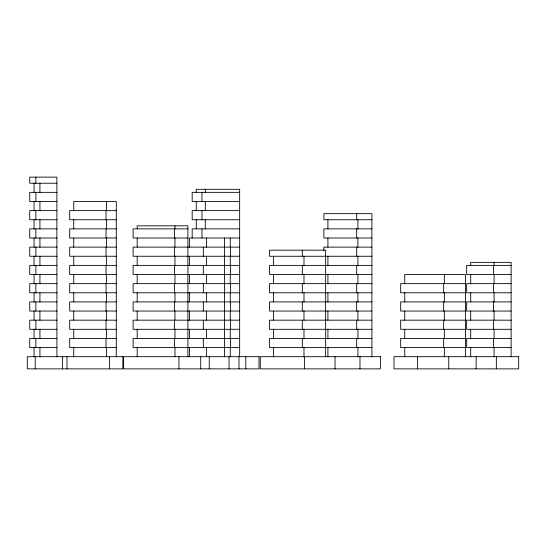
<?xml version="1.0" encoding="UTF-8"?>
<svg xmlns="http://www.w3.org/2000/svg" width="546" height="546" viewBox="0 0 546 546"><rect width="100%" height="100%" fill="white"/><g stroke="black" fill="none" stroke-linecap="round" stroke-linejoin="round"><path stroke-width="0.82" d="M56.927 183.217L29.737 183.217L29.737 177.129L56.886 177.129L56.927 356.695M56.927 192.349L29.737 192.349L29.737 201.481L56.927 201.481M239.66 192.349L192.178 192.349L192.178 201.481L239.66 201.481M56.927 210.613L29.737 210.613L29.737 219.738L56.927 219.738M116.284 210.613L69.69 210.613L69.69 219.738L116.284 219.738M239.66 210.613L192.178 210.613L192.178 219.738L239.66 219.738M371.901 219.738L323.86 219.738L323.86 213.65L371.901 213.65L371.901 356.695M56.927 228.87L29.737 228.87L29.737 238.001L56.927 238.001M116.284 228.87L69.69 228.87L69.69 238.001L116.284 238.001M187.906 228.87L133.122 228.87L133.122 238.001L187.906 238.001M239.66 228.87L192.178 228.87L192.178 238.001M371.901 228.87L323.86 228.87L323.86 238.001L371.901 238.001M239.66 238.001L189.517 238.001L189.517 247.133M56.927 247.133L29.737 247.133L29.737 256.258L56.927 256.258M116.284 247.133L69.69 247.133L69.69 256.258L116.284 256.258M239.66 247.133L133.122 247.133L133.122 256.258L239.66 256.258M371.901 247.133L323.86 247.133L323.86 250.45M371.901 256.258L269.54 256.258L269.54 250.177L325.641 250.177L325.641 356.695M56.927 265.39L29.737 265.39L29.737 274.522L56.927 274.522M116.284 265.39L69.69 265.39L69.69 274.522L116.284 274.522M239.66 265.39L133.122 265.39L133.122 274.522L239.66 274.522M371.901 265.39L269.54 265.39L269.54 274.522L371.901 274.522M511.117 265.39L466.653 265.39L466.653 274.522L511.117 274.522M56.927 283.654L29.737 283.654L29.737 292.786L56.927 292.786M116.284 283.654L69.69 283.654L69.69 292.786L116.284 292.786M239.66 283.654L133.122 283.654L133.122 292.786L239.66 292.786M371.901 283.654L269.54 283.654L269.54 292.786L371.901 292.786M465.41 283.654L400.682 283.654L400.682 292.786L465.41 292.786M511.117 283.654L466.653 283.654L466.653 292.786L511.117 292.786M56.927 301.911L29.737 301.911L29.737 311.043L56.927 311.043M116.284 301.911L69.69 301.911L69.69 311.043L116.284 311.043M239.66 301.911L133.122 301.911L133.122 311.043L239.66 311.043M371.901 301.911L269.54 301.911L269.54 311.043L371.901 311.043M465.41 301.911L400.682 301.911L400.682 311.043L465.41 311.043M511.117 301.911L466.653 301.911L466.653 311.043L511.117 311.043M56.927 320.174L29.737 320.174L29.737 329.306L56.927 329.306M116.284 320.174L69.69 320.174L69.69 329.306L116.284 329.306M239.66 320.174L133.122 320.174L133.122 329.306L239.66 329.306M371.901 320.174L269.54 320.174L269.54 329.306L371.901 329.306M465.41 320.174L400.682 320.174L400.682 329.306L465.41 329.306M511.117 320.174L466.653 320.174L466.653 329.306L511.117 329.306M56.927 338.431L29.737 338.431L29.737 347.563L56.927 347.563M116.284 338.431L69.69 338.431L69.69 347.563L116.284 347.563M239.66 338.431L133.122 338.431L133.122 347.563L239.66 347.563M371.901 338.431L269.54 338.431L269.54 347.563L371.901 347.563M465.41 338.431L400.682 338.431L400.682 347.563L465.41 347.563M511.117 338.431L466.653 338.431L466.653 347.563L511.117 347.563M511.117 356.695L511.117 262.346L470.713 262.346L470.713 265.39M496.341 356.695L496.341 368.871M494.069 262.346L494.069 265.39M494.069 274.522L494.069 283.654M494.069 292.786L494.069 301.911M494.069 311.043L494.069 320.174M494.069 329.306L494.069 338.431M494.069 347.563L494.069 356.695M493.557 265.39L493.557 274.522M493.557 283.654L493.557 292.786M493.557 301.911L493.557 311.043M493.557 320.174L493.557 329.306M493.557 338.431L493.557 347.563M476.132 356.695L476.132 368.871M470.713 274.522L470.713 283.654M470.713 292.786L470.713 301.911M470.713 311.043L470.713 320.174M470.713 329.306L470.713 338.431M470.713 347.563L470.713 356.695M465.41 356.695L465.41 274.522L404.743 274.522L404.743 283.654M448.757 356.695L448.757 368.871M444.355 274.522L444.355 283.654M444.355 292.786L444.355 301.911M444.355 311.043L444.355 320.174M444.355 329.306L444.355 338.431M444.355 347.563L444.355 356.695M443.659 283.654L443.659 292.786M443.659 301.911L443.659 311.043M443.659 320.174L443.659 329.306M443.659 338.431L443.659 347.563M417.485 356.695L417.485 368.871M404.743 292.786L404.743 301.911M404.743 311.043L404.743 320.174M404.743 329.306L404.743 338.431M404.743 347.563L404.743 356.695M359.978 356.695L359.978 368.871M357.923 219.738L357.923 228.87M357.923 238.001L357.923 247.133M357.923 256.258L357.923 265.39M357.923 274.522L357.923 283.654M357.923 292.786L357.923 301.911M357.923 311.043L357.923 320.174M357.923 329.306L357.923 338.431M357.923 347.563L357.923 356.695M356.688 213.65L356.688 219.738M356.688 228.87L356.688 238.001M356.688 247.133L356.688 256.258M356.688 265.39L356.688 274.522M356.688 283.654L356.688 292.786M356.688 301.911L356.688 311.043M356.688 320.174L356.688 329.306M356.688 338.431L356.688 347.563M335.032 356.695L335.032 368.871M327.914 219.738L327.914 228.87M327.914 238.001L327.914 247.133M327.914 256.258L327.914 265.39M327.914 274.522L327.914 283.654M327.914 292.786L327.914 301.911M327.914 311.043L327.914 320.174M327.914 329.306L327.914 338.431M327.914 347.563L327.914 356.695M304.491 356.695L304.491 368.871M303.986 256.258L303.986 265.39M303.986 274.522L303.986 283.654M303.986 292.786L303.986 301.911M303.986 311.043L303.986 320.174M303.986 329.306L303.986 338.431M303.986 347.563L303.986 356.695M302.32 250.177L302.32 256.258M302.32 265.39L302.32 274.522M302.32 283.654L302.32 292.786M302.32 301.911L302.32 311.043M302.32 320.174L302.32 329.306M302.32 338.431L302.32 347.563M273.601 256.258L273.601 265.39M273.601 274.522L273.601 283.654M273.601 292.786L273.601 301.911M273.601 311.043L273.601 320.174M273.601 329.306L273.601 338.431M273.601 347.563L273.601 356.695M245.802 356.695L245.802 368.871M239.66 356.695L239.66 189.305L196.239 189.305L196.239 192.349M238.977 356.695L238.977 368.871M230.528 247.133L230.528 256.258M230.528 265.39L230.528 274.522M230.528 283.654L230.528 292.786M230.528 301.911L230.528 311.043M230.528 320.174L230.528 329.306M230.528 338.431L230.528 347.563M230.269 238.001L230.269 247.133M230.269 256.258L230.269 265.39M230.269 274.522L230.269 283.654M230.269 292.786L230.269 301.911M230.269 311.043L230.269 320.174M230.269 329.306L230.269 338.431M230.269 347.563L230.269 356.695M229.047 356.695L229.047 368.871M224.495 238.001L224.495 356.695M209.248 356.695L209.248 368.871M206.6 238.001L206.6 247.133M206.6 256.258L206.6 265.39M206.6 274.522L206.6 283.654M206.6 292.786L206.6 301.911M206.6 311.043L206.6 320.174M206.6 329.306L206.6 338.431M206.6 347.563L206.6 356.695M205.296 189.305L205.296 192.349M205.296 201.481L205.296 210.613M205.296 219.738L205.296 228.87M203.317 247.133L203.317 256.258M203.317 265.39L203.317 274.522M203.317 283.654L203.317 292.786M203.317 301.911L203.317 311.043M203.317 320.174L203.317 329.306M203.317 338.431L203.317 347.563M201.952 192.349L201.952 201.481M201.952 210.613L201.952 219.738M201.952 228.87L201.952 238.001M200.737 356.695L200.737 368.871M196.239 201.481L196.239 210.613M196.239 219.738L196.239 228.87M189.517 256.258L189.517 265.39M189.517 274.522L189.517 283.654M189.517 292.786L189.517 301.911M189.517 311.043L189.517 320.174M189.517 329.306L189.517 338.431M189.517 347.563L189.517 356.695M187.906 356.695L187.906 225.826L137.183 225.826L137.183 228.87M178.945 356.695L178.945 368.871M174.966 225.826L174.966 228.87M174.966 238.001L174.966 247.133M174.966 256.258L174.966 265.39M174.966 274.522L174.966 283.654M174.966 292.786L174.966 301.911M174.966 311.043L174.966 320.174M174.966 329.306L174.966 338.431M174.966 347.563L174.966 356.695M174.461 228.87L174.461 238.001M174.461 247.133L174.461 256.258M174.461 265.39L174.461 274.522M174.461 283.654L174.461 292.786M174.461 301.911L174.461 311.043M174.461 320.174L174.461 329.306M174.461 338.431L174.461 347.563M137.183 238.001L137.183 247.133M137.183 256.258L137.183 265.39M137.183 274.522L137.183 283.654M137.183 292.786L137.183 301.911M137.183 311.043L137.183 320.174M137.183 329.306L137.183 338.431M137.183 347.563L137.183 356.695M116.284 356.695L116.284 201.481L73.744 201.481L73.744 210.613M109.446 356.695L109.446 368.871M106.538 201.481L106.538 210.613M106.538 219.738L106.538 228.87M106.538 238.001L106.538 247.133M106.538 256.258L106.538 265.39M106.538 274.522L106.538 283.654M106.538 292.786L106.538 301.911M106.538 311.043L106.538 320.174M106.538 329.306L106.538 338.431M106.538 347.563L106.538 356.695M106.033 210.613L106.033 219.738M106.033 228.87L106.033 238.001M106.033 247.133L106.033 256.258M106.033 265.39L106.033 274.522M106.033 283.654L106.033 292.786M106.033 301.911L106.033 311.043M106.033 320.174L106.033 329.306M106.033 338.431L106.033 347.563M73.744 219.738L73.744 228.87M73.744 238.001L73.744 247.133M73.744 256.258L73.744 265.39M73.744 274.522L73.744 283.654M73.744 292.786L73.744 301.911M73.744 311.043L73.744 320.174M73.744 329.306L73.744 338.431M73.744 347.563L73.744 356.695M66.981 356.695L66.981 368.871M62.503 356.695L62.503 368.871M39.933 183.217L39.933 192.349M39.933 201.481L39.933 210.613M39.933 219.738L39.933 228.87M39.933 238.001L39.933 247.133M39.933 256.258L39.933 265.39M39.933 274.522L39.933 283.654M39.933 292.786L39.933 301.911M39.933 311.043L39.933 320.174M39.933 329.306L39.933 338.431M39.933 347.563L39.933 356.695M35.879 177.129L35.879 183.217M35.879 192.349L35.879 201.481M35.879 210.613L35.879 219.738M35.879 228.87L35.879 238.001M35.879 247.133L35.879 256.258M35.879 265.39L35.879 274.522M35.879 283.654L35.879 292.786M35.879 301.911L35.879 311.043M35.879 320.174L35.879 329.306M35.879 338.431L35.879 347.563M35.231 356.695L35.231 368.871M34.05 183.217L34.05 192.349M34.05 201.481L34.05 210.613M34.05 219.738L34.05 228.87M34.05 238.001L34.05 247.133M34.05 256.258L34.05 265.39M34.05 274.522L34.05 283.654M34.05 292.786L34.05 301.911M34.05 311.043L34.05 320.174M34.05 329.306L34.05 338.431M34.05 347.563L34.05 356.695M122.87 356.695L27.3 356.695L27.3 368.871L122.87 368.871L122.87 356.695M259.002 356.695L123.614 356.695L123.614 368.871L259.002 368.871L259.002 356.695M380.371 356.695L260.292 356.695L260.292 368.871L380.371 368.871L380.371 356.695M518.7 356.695L394.007 356.695L394.007 368.871L518.7 368.871L518.7 356.695"/></g></svg>
